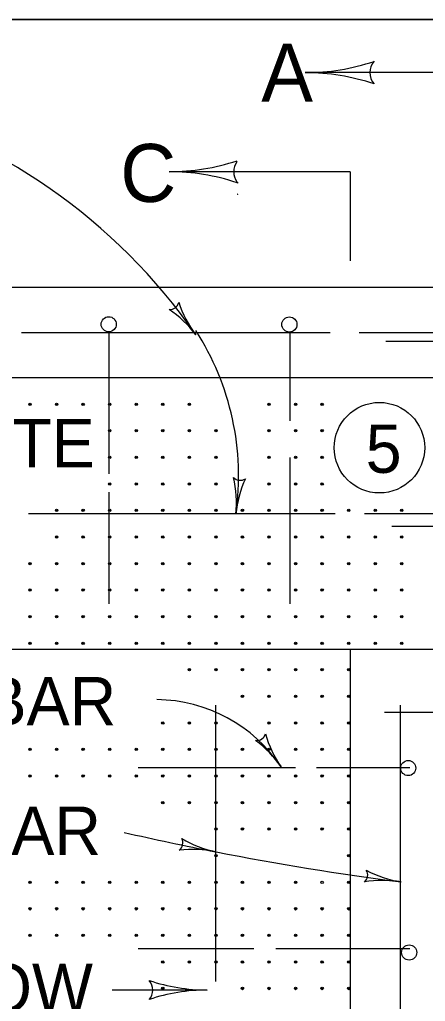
# Model space of a CAD drawing. Extents: x 1007 to 1035.5, y 1000.5 to 1021.5.
# Drawn here: x 1009.629 to 1011.31, y 1017.434 to 1021.5 of the extents above; entities that cross this region are included whole.
import ezdxf

# ---------------------------------------------------------------- set-up
doc = ezdxf.new("R2010")
doc.units = 0
for name, color, linetype in [('Level 1', 7, 'Continuous'), ('Level 10', 7, 'Continuous'), ('Level 11', 7, 'Continuous'), ('Level 2', 7, 'Continuous'), ('Level 4', 7, 'Continuous')]:
    doc.layers.add(name, color=color, linetype=linetype)

msp = doc.modelspace()

# ---------------------------------------------------------------- linework, layer by layer
at = {"layer": 'Level 1'}
for p, q in [((1011.5628, 1021.2804), (1010.8128, 1021.2804)), ((1010.5298, 1020.8702), (1010.2492, 1020.8702)), ((1010.9992, 1020.8702), (1010.5041, 1020.8702)), ((1010.9992, 1020.8702), (1010.9992, 1020.614)), ((1010.9992, 1020.614), (1010.9992, 1020.5006)), ((1007.9992, 1020.3921), (1014.999, 1020.3921)), ((1008.3742, 1020.0171), (1014.624, 1020.0171)), ((1007.9992, 1018.8921), (1010.9992, 1018.8921)), ((1010.9992, 1018.8921), (1010.9992, 1015.6416)), ((1010.9992, 1018.8921), (1014.999, 1018.8921)), ((1010.406, 1017.4807), (1010.013, 1017.4807))]:
    msp.add_line(p, q, dxfattribs=at)
msp.add_circle((1011.1197, 1019.727), 0.1875, dxfattribs=at)
for centre, radius, start, end in [((1010.8128, 1022.171), 0.8906, 270, 288.6688), ((1010.8128, 1022.171), 0.8906, 270, 288.6688), ((1011.1514, 1021.2803), 0.0713, 138.7746, 220.8913), ((1011.1514, 1021.2803), 0.0713, 138.7746, 220.8913), ((1010.8128, 1022.171), 0.8906, 269.9878, 270), ((1010.8128, 1022.171), 0.8906, 269.9878, 270), ((1010.8128, 1020.3898), 0.8906, 71.3472, 89.9939), ((1010.8128, 1020.3898), 0.8906, 71.3472, 89.9939), ((1008.379, 1018.8228), 2.409, 34.7151, 75.5938), ((1010.2492, 1021.7608), 0.8906, 270, 288.3688), ((1010.5878, 1020.87), 0.0713, 144.5587, 215.4548), ((1010.2492, 1021.7608), 0.8906, 269.9878, 270), ((1010.2492, 1019.9795), 0.8906, 71.6252, 89.9938), ((1010.5878, 1020.87), 0.0713, 215.4548, 220.9006), ((1010.2492, 1019.9795), 0.8906, 71.3472, 71.6252), ((1010.2492, 1021.6217), 0.8906, 288.3688, 288.6689), ((1010.2516, 1020.3368), 0.0375, 265.9286, 348.0453), ((1010.7328, 1020.4779), 0.4687, 198.5012, 217.1479), ((1009.9856, 1019.9116), 0.4687, 37.154, 55.8228), ((1009.4222, 1019.6092), 1.1143, 351.8817, 32.762), ((1009.9856, 1019.9116), 0.4687, 37.1418, 37.154), ((1010.543, 1019.6292), 0.0375, 223.079, 305.1957), ((1010.0588, 1019.4984), 0.4688, 354.3044, 12.9732), ((1010.543, 1019.6292), 0.0375, 223.079, 305.1957), ((1010.0588, 1019.4984), 0.4688, 354.3044, 12.9732), ((1010.9917, 1019.4053), 0.4688, 155.6516, 174.2983), ((1010.9917, 1019.4053), 0.4688, 155.6516, 174.2983), ((1010.0588, 1019.4984), 0.4688, 354.2922, 354.3044), ((1010.0588, 1019.4984), 0.4688, 354.2922, 354.3044), ((1010.1915, 1018.0579), 0.6256, 33.6593, 89.4375), ((1010.6113, 1018.5516), 0.0375, 263.2831, 345.3998), ((1011.0985, 1018.6702), 0.4688, 195.8557, 214.5024), ((1010.326, 1018.1391), 0.4688, 34.5085, 53.1773), ((1010.326, 1018.1391), 0.4688, 34.4963, 34.5085), ((1012.8006, 1030.1518), 12.3265, 257.16584, 258.96964), ((1010.2678, 1018.0899), 0.0375, 306.8397, 28.9564), ((1010.5391, 1018.5116), 0.4688, 239.4122, 258.059), ((1010.3452, 1017.5944), 0.4688, 78.0651, 96.7339), ((1010.3452, 1017.5944), 0.4688, 78.0529, 78.0651), ((1012.8006, 1030.1518), 12.3265, 258.97394, 262.58367), ((1011.0336, 1017.957), 0.0375, 309.5539, 31.6706), ((1011.2846, 1018.3911), 0.4688, 242.1265, 260.7732), ((1011.1344, 1017.4657), 0.4688, 80.7793, 99.4481), ((1011.1344, 1017.4657), 0.4688, 80.7671, 80.7793), ((1010.1208, 1017.4807), 0.06, 318.7746, 40.8913), ((1010.406, 1018.2307), 0.75, 251.3472, 269.9939), ((1010.406, 1016.7307), 0.75, 90, 108.6688), ((1010.406, 1016.7307), 0.75, 89.9878, 90)]:
    msp.add_arc(centre, radius, start, end, dxfattribs=at)
at = {"layer": 'Level 10'}
msp.add_line((1007, 1021.5), (1035.5, 1021.5), dxfattribs=at)
at = {"layer": 'Level 11'}
msp.add_lwpolyline([(1007, 1000.5), (1035.5, 1000.5), (1035.5, 1021.5), (1007, 1021.5)], close=True, dxfattribs=at)
msp.add_lwpolyline([(1007, 1000.5), (1035.5, 1000.5), (1035.5, 1021.5), (1007, 1021.5)], close=True, dxfattribs=at)
at = {"layer": 'Level 2'}
for p, q in [((1009.6372, 1020.2046), (1010.9151, 1020.2046)), ((1009.9992, 1020.2046), (1009.9992, 1019.6191)), ((1010.7492, 1020.2046), (1010.7492, 1019.8388)), ((1011.0363, 1020.2046), (1011.9367, 1020.2046)), ((1012.9271, 1020.1675), (1011.1469, 1020.1675)), ((1010.7492, 1019.6867), (1010.7492, 1019.0796)), ((1009.9992, 1019.5431), (1009.9992, 1019.0796)), ((1009.6665, 1019.4546), (1010.9371, 1019.4546)), ((1011.0583, 1019.4546), (1011.9367, 1019.4546)), ((1012.4758, 1019.4004), (1011.1707, 1019.4004)), ((1010.4413, 1018.6608), (1010.4413, 1017.5154)), ((1011.2054, 1018.6608), (1011.2054, 1015.8483)), ((1012.3813, 1018.63), (1011.1411, 1018.63)), ((1010.7724, 1018.4011), (1010.1202, 1018.4011)), ((1011.2452, 1018.4011), (1010.8592, 1018.4011)), ((1010.599, 1017.6511), (1010.1202, 1017.6511)), ((1011.2452, 1017.6511), (1010.6912, 1017.6511))]:
    msp.add_line(p, q, dxfattribs=at)
for centre in [(1009.9984, 1020.2381), (1010.7468, 1020.2374), (1011.2391, 1018.4001), (1011.243, 1017.6362)]:
    msp.add_circle(centre, 0.0313, dxfattribs=at)
at = {"layer": 'Level 4'}
for centre, radius in [((1009.6724, 1019.9071), 0.005), ((1009.6724, 1019.9071), 0.0025), ((1009.7824, 1019.9071), 0.005), ((1009.7824, 1019.9071), 0.0025), ((1009.8924, 1019.9071), 0.005), ((1009.8924, 1019.9071), 0.0025), ((1010.0024, 1019.9071), 0.005), ((1010.0024, 1019.9071), 0.0025), ((1010.1124, 1019.9071), 0.005), ((1010.1124, 1019.9071), 0.0025), ((1010.2224, 1019.9071), 0.005), ((1010.2224, 1019.9071), 0.0025), ((1010.3324, 1019.9071), 0.005), ((1010.3324, 1019.9071), 0.0025), ((1010.6624, 1019.9071), 0.005), ((1010.6624, 1019.9071), 0.0025), ((1010.7724, 1019.9071), 0.005), ((1010.7724, 1019.9071), 0.0025), ((1010.8824, 1019.9071), 0.005), ((1010.8824, 1019.9071), 0.0025), ((1010.0024, 1019.7971), 0.005), ((1010.0024, 1019.7971), 0.0025), ((1010.1124, 1019.7971), 0.005), ((1010.1124, 1019.7971), 0.0025), ((1010.2224, 1019.7971), 0.005), ((1010.2224, 1019.7971), 0.0025), ((1010.3324, 1019.7971), 0.005), ((1010.3324, 1019.7971), 0.0025), ((1010.4424, 1019.7971), 0.005), ((1010.4424, 1019.7971), 0.0025), ((1010.6624, 1019.7971), 0.005), ((1010.6624, 1019.7971), 0.0025), ((1010.7724, 1019.7971), 0.005), ((1010.7724, 1019.7971), 0.0025), ((1010.8824, 1019.7971), 0.005), ((1010.8824, 1019.7971), 0.0025), ((1010.0024, 1019.6871), 0.005), ((1010.0024, 1019.6871), 0.0025), ((1010.1124, 1019.6871), 0.005), ((1010.1124, 1019.6871), 0.0025), ((1010.2224, 1019.6871), 0.005), ((1010.2224, 1019.6871), 0.0025), ((1010.3324, 1019.6871), 0.005), ((1010.3324, 1019.6871), 0.0025), ((1010.4424, 1019.6871), 0.005), ((1010.4424, 1019.6871), 0.0025), ((1010.6624, 1019.6871), 0.005), ((1010.6624, 1019.6871), 0.0025), ((1010.7724, 1019.6871), 0.005), ((1010.7724, 1019.6871), 0.0025), ((1010.8824, 1019.6871), 0.005), ((1010.8824, 1019.6871), 0.0025), ((1010.0024, 1019.5771), 0.005), ((1010.0024, 1019.5771), 0.0025), ((1010.1124, 1019.5771), 0.005), ((1010.1124, 1019.5771), 0.0025), ((1010.2224, 1019.5771), 0.005), ((1010.2224, 1019.5771), 0.0025), ((1010.3324, 1019.5771), 0.005), ((1010.3324, 1019.5771), 0.0025), ((1010.4424, 1019.5771), 0.005), ((1010.4424, 1019.5771), 0.0025), ((1010.6624, 1019.5771), 0.005), ((1010.6624, 1019.5771), 0.0025), ((1010.7724, 1019.5771), 0.005), ((1010.7724, 1019.5771), 0.0025), ((1010.8824, 1019.5771), 0.005), ((1010.8824, 1019.5771), 0.0025), ((1009.7824, 1019.4671), 0.005), ((1009.7824, 1019.4671), 0.0025), ((1009.8924, 1019.4671), 0.005), ((1009.8924, 1019.4671), 0.0025), ((1010.0024, 1019.4671), 0.005), ((1010.0024, 1019.4671), 0.0025), ((1010.1124, 1019.4671), 0.005), ((1010.1124, 1019.4671), 0.0025), ((1010.2224, 1019.4671), 0.005), ((1010.2224, 1019.4671), 0.0025), ((1010.3324, 1019.4671), 0.005), ((1010.3324, 1019.4671), 0.0025), ((1010.4424, 1019.4671), 0.005), ((1010.4424, 1019.4671), 0.0025), ((1010.5524, 1019.4671), 0.005), ((1010.5524, 1019.4671), 0.0025), ((1010.6624, 1019.4671), 0.005), ((1010.6624, 1019.4671), 0.0025), ((1010.7724, 1019.4671), 0.005), ((1010.7724, 1019.4671), 0.0025), ((1010.8824, 1019.4671), 0.005), ((1010.8824, 1019.4671), 0.0025), ((1010.9924, 1019.4671), 0.005), ((1010.9924, 1019.4671), 0.0025), ((1011.1024, 1019.4671), 0.005), ((1011.1024, 1019.4671), 0.0025), ((1011.2124, 1019.4671), 0.005), ((1011.2124, 1019.4671), 0.0025), ((1009.7824, 1019.3571), 0.005), ((1009.7824, 1019.3571), 0.0025), ((1009.8924, 1019.3571), 0.005), ((1009.8924, 1019.3571), 0.0025), ((1010.0024, 1019.3571), 0.005), ((1010.0024, 1019.3571), 0.0025), ((1010.1124, 1019.3571), 0.005), ((1010.1124, 1019.3571), 0.0025), ((1010.2224, 1019.3571), 0.005), ((1010.2224, 1019.3571), 0.0025), ((1010.3324, 1019.3571), 0.005), ((1010.3324, 1019.3571), 0.0025), ((1010.4424, 1019.3571), 0.005), ((1010.4424, 1019.3571), 0.0025), ((1010.5524, 1019.3571), 0.005), ((1010.5524, 1019.3571), 0.0025), ((1010.6624, 1019.3571), 0.005), ((1010.6624, 1019.3571), 0.0025), ((1010.7724, 1019.3571), 0.005), ((1010.7724, 1019.3571), 0.0025), ((1010.8824, 1019.3571), 0.005), ((1010.8824, 1019.3571), 0.0025), ((1010.9924, 1019.3571), 0.005), ((1010.9924, 1019.3571), 0.0025), ((1011.1024, 1019.3571), 0.005), ((1011.1024, 1019.3571), 0.0025), ((1011.2124, 1019.3571), 0.005), ((1011.2124, 1019.3571), 0.0025), ((1009.6724, 1019.2471), 0.005), ((1009.6724, 1019.2471), 0.0025), ((1009.7824, 1019.2471), 0.005), ((1009.7824, 1019.2471), 0.0025), ((1009.8924, 1019.2471), 0.005), ((1009.8924, 1019.2471), 0.0025), ((1010.0024, 1019.2471), 0.005), ((1010.0024, 1019.2471), 0.0025), ((1010.1124, 1019.2471), 0.005), ((1010.1124, 1019.2471), 0.0025), ((1010.2224, 1019.2471), 0.005), ((1010.2224, 1019.2471), 0.0025), ((1010.3324, 1019.2471), 0.005), ((1010.3324, 1019.2471), 0.0025), ((1010.4424, 1019.2471), 0.005), ((1010.4424, 1019.2471), 0.0025), ((1010.5524, 1019.2471), 0.005), ((1010.5524, 1019.2471), 0.0025), ((1010.6624, 1019.2471), 0.005), ((1010.6624, 1019.2471), 0.0025), ((1010.7724, 1019.2471), 0.005), ((1010.7724, 1019.2471), 0.0025), ((1010.8824, 1019.2471), 0.005), ((1010.8824, 1019.2471), 0.0025), ((1010.9924, 1019.2471), 0.005), ((1010.9924, 1019.2471), 0.0025), ((1011.1024, 1019.2471), 0.005), ((1011.1024, 1019.2471), 0.0025), ((1011.2124, 1019.2471), 0.005), ((1011.2124, 1019.2471), 0.0025), ((1009.6724, 1019.1371), 0.005), ((1009.7824, 1019.1371), 0.005), ((1009.8924, 1019.1371), 0.005), ((1010.0024, 1019.1371), 0.005), ((1010.1124, 1019.1371), 0.005), ((1010.2224, 1019.1371), 0.005), ((1010.3324, 1019.1371), 0.005), ((1010.4424, 1019.1371), 0.005), ((1010.5524, 1019.1371), 0.005), ((1010.6624, 1019.1371), 0.005), ((1010.7724, 1019.1371), 0.005), ((1010.8824, 1019.1371), 0.005), ((1010.9924, 1019.1371), 0.005), ((1011.1024, 1019.1371), 0.005), ((1011.2124, 1019.1371), 0.005), ((1009.6724, 1019.1371), 0.0025), ((1009.7824, 1019.1371), 0.0025), ((1009.8924, 1019.1371), 0.0025), ((1010.0024, 1019.1371), 0.0025), ((1010.1124, 1019.1371), 0.0025), ((1010.2224, 1019.1371), 0.0025), ((1010.3324, 1019.1371), 0.0025), ((1010.4424, 1019.1371), 0.0025), ((1010.5524, 1019.1371), 0.0025), ((1010.6624, 1019.1371), 0.0025), ((1010.7724, 1019.1371), 0.0025), ((1010.8824, 1019.1371), 0.0025), ((1010.9924, 1019.1371), 0.0025), ((1011.1024, 1019.1371), 0.0025), ((1011.2124, 1019.1371), 0.0025), ((1009.6724, 1019.0271), 0.005), ((1009.6724, 1019.0271), 0.0025), ((1009.7824, 1019.0271), 0.005), ((1009.7824, 1019.0271), 0.0025), ((1009.8924, 1019.0271), 0.005), ((1009.8924, 1019.0271), 0.0025), ((1010.0024, 1019.0271), 0.005), ((1010.0024, 1019.0271), 0.0025), ((1010.1124, 1019.0271), 0.005), ((1010.1124, 1019.0271), 0.0025), ((1010.2224, 1019.0271), 0.005), ((1010.2224, 1019.0271), 0.0025), ((1010.3324, 1019.0271), 0.005), ((1010.3324, 1019.0271), 0.0025), ((1010.4424, 1019.0271), 0.005), ((1010.4424, 1019.0271), 0.0025), ((1010.5524, 1019.0271), 0.005), ((1010.5524, 1019.0271), 0.0025), ((1010.6624, 1019.0271), 0.005), ((1010.6624, 1019.0271), 0.0025), ((1010.7724, 1019.0271), 0.005), ((1010.7724, 1019.0271), 0.0025), ((1010.8824, 1019.0271), 0.005), ((1010.8824, 1019.0271), 0.0025), ((1010.9924, 1019.0271), 0.005), ((1010.9924, 1019.0271), 0.0025), ((1011.1024, 1019.0271), 0.005), ((1011.1024, 1019.0271), 0.0025), ((1011.2124, 1019.0271), 0.005), ((1011.2124, 1019.0271), 0.0025), ((1009.6724, 1018.9171), 0.005), ((1009.6724, 1018.9171), 0.0025), ((1009.7824, 1018.9171), 0.005), ((1009.7824, 1018.9171), 0.0025), ((1009.8924, 1018.9171), 0.005), ((1009.8924, 1018.9171), 0.0025), ((1010.0024, 1018.9171), 0.005), ((1010.0024, 1018.9171), 0.0025), ((1010.1124, 1018.9171), 0.005), ((1010.1124, 1018.9171), 0.0025), ((1010.2224, 1018.9171), 0.005), ((1010.2224, 1018.9171), 0.0025), ((1010.3324, 1018.9171), 0.005), ((1010.3324, 1018.9171), 0.0025), ((1010.4424, 1018.9171), 0.005), ((1010.4424, 1018.9171), 0.0025), ((1010.5524, 1018.9171), 0.005), ((1010.5524, 1018.9171), 0.0025), ((1010.6624, 1018.9171), 0.005), ((1010.6624, 1018.9171), 0.0025), ((1010.7724, 1018.9171), 0.005), ((1010.7724, 1018.9171), 0.0025), ((1010.8824, 1018.9171), 0.005), ((1010.8824, 1018.9171), 0.0025), ((1010.9924, 1018.9171), 0.005), ((1010.9924, 1018.9171), 0.0025), ((1011.1024, 1018.9171), 0.005), ((1011.1024, 1018.9171), 0.0025), ((1011.2124, 1018.9171), 0.005), ((1011.2124, 1018.9171), 0.0025), ((1010.3324, 1018.8071), 0.005), ((1010.3324, 1018.8071), 0.0025), ((1010.4424, 1018.8071), 0.005), ((1010.4424, 1018.8071), 0.0025), ((1010.5524, 1018.8071), 0.005), ((1010.5524, 1018.8071), 0.0025), ((1010.6624, 1018.8071), 0.005), ((1010.6624, 1018.8071), 0.0025), ((1010.7724, 1018.8071), 0.005), ((1010.7724, 1018.8071), 0.0025), ((1010.8824, 1018.8071), 0.005), ((1010.8824, 1018.8071), 0.0025), ((1010.9924, 1018.8071), 0.005), ((1010.9924, 1018.8071), 0.0025), ((1010.5524, 1018.6971), 0.005), ((1010.5524, 1018.6971), 0.0025), ((1010.6624, 1018.6971), 0.005), ((1010.6624, 1018.6971), 0.0025), ((1010.7724, 1018.6971), 0.005), ((1010.7724, 1018.6971), 0.0025), ((1010.8824, 1018.6971), 0.005), ((1010.8824, 1018.6971), 0.0025), ((1010.9924, 1018.6971), 0.005), ((1010.9924, 1018.6971), 0.0025), ((1010.2224, 1018.5871), 0.005), ((1010.2224, 1018.5871), 0.0025), ((1010.3324, 1018.5871), 0.005), ((1010.3324, 1018.5871), 0.0025), ((1010.4424, 1018.5871), 0.005), ((1010.4424, 1018.5871), 0.0025), ((1010.6624, 1018.5871), 0.005), ((1010.6624, 1018.5871), 0.0025), ((1010.7724, 1018.5871), 0.005), ((1010.7724, 1018.5871), 0.0025), ((1010.8824, 1018.5871), 0.005), ((1010.8824, 1018.5871), 0.0025), ((1010.9924, 1018.5871), 0.005), ((1010.9924, 1018.5871), 0.0025), ((1009.6724, 1018.4771), 0.005), ((1009.6724, 1018.4771), 0.0025), ((1009.7824, 1018.4771), 0.005), ((1009.7824, 1018.4771), 0.0025), ((1009.8924, 1018.4771), 0.005), ((1009.8924, 1018.4771), 0.0025), ((1010.0024, 1018.4771), 0.005), ((1010.0024, 1018.4771), 0.0025), ((1010.1124, 1018.4771), 0.005), ((1010.1124, 1018.4771), 0.0025), ((1010.2224, 1018.4771), 0.005), ((1010.2224, 1018.4771), 0.0025), ((1010.3324, 1018.4771), 0.005), ((1010.3324, 1018.4771), 0.0025), ((1010.4424, 1018.4771), 0.005), ((1010.4424, 1018.4771), 0.0025), ((1010.5524, 1018.4771), 0.005), ((1010.5524, 1018.4771), 0.0025), ((1010.6624, 1018.4771), 0.005), ((1010.6624, 1018.4771), 0.0025), ((1010.7724, 1018.4771), 0.005), ((1010.7724, 1018.4771), 0.0025), ((1010.8824, 1018.4771), 0.005), ((1010.8824, 1018.4771), 0.0025), ((1010.9924, 1018.4771), 0.005), ((1010.9924, 1018.4771), 0.0025), ((1009.6724, 1018.3671), 0.005), ((1009.6724, 1018.3671), 0.0025), ((1009.7824, 1018.3671), 0.005), ((1009.7824, 1018.3671), 0.0025), ((1009.8924, 1018.3671), 0.005), ((1009.8924, 1018.3671), 0.0025), ((1010.0024, 1018.3671), 0.005), ((1010.0024, 1018.3671), 0.0025), ((1010.1124, 1018.3671), 0.005), ((1010.1124, 1018.3671), 0.0025), ((1010.2224, 1018.3671), 0.005), ((1010.2224, 1018.3671), 0.0025), ((1010.3324, 1018.3671), 0.005), ((1010.3324, 1018.3671), 0.0025), ((1010.4424, 1018.3671), 0.005), ((1010.4424, 1018.3671), 0.0025), ((1010.5524, 1018.3671), 0.005), ((1010.5524, 1018.3671), 0.0025), ((1010.6624, 1018.3671), 0.005), ((1010.6624, 1018.3671), 0.0025), ((1010.7724, 1018.3671), 0.005), ((1010.7724, 1018.3671), 0.0025), ((1010.8824, 1018.3671), 0.005), ((1010.8824, 1018.3671), 0.0025), ((1010.9924, 1018.3671), 0.005), ((1010.9924, 1018.3671), 0.0025), ((1010.2224, 1018.2571), 0.005), ((1010.2224, 1018.2571), 0.0025), ((1010.3324, 1018.2571), 0.005), ((1010.3324, 1018.2571), 0.0025), ((1010.4424, 1018.2571), 0.005), ((1010.4424, 1018.2571), 0.0025), ((1010.5524, 1018.2571), 0.005), ((1010.5524, 1018.2571), 0.0025), ((1010.6624, 1018.2571), 0.005), ((1010.6624, 1018.2571), 0.0025), ((1010.7724, 1018.2571), 0.005), ((1010.7724, 1018.2571), 0.0025), ((1010.8824, 1018.2571), 0.005), ((1010.8824, 1018.2571), 0.0025), ((1010.9924, 1018.2571), 0.005), ((1010.9924, 1018.2571), 0.0025), ((1010.4424, 1018.1471), 0.005), ((1010.4424, 1018.1471), 0.0025), ((1010.5524, 1018.1471), 0.005), ((1010.5524, 1018.1471), 0.0025), ((1010.6624, 1018.1471), 0.005), ((1010.6624, 1018.1471), 0.0025), ((1010.7724, 1018.1471), 0.005), ((1010.7724, 1018.1471), 0.0025), ((1010.8824, 1018.1471), 0.005), ((1010.8824, 1018.1471), 0.0025), ((1010.9924, 1018.1471), 0.005), ((1010.9924, 1018.1471), 0.0025), ((1010.4424, 1018.0371), 0.005), ((1010.4424, 1018.0371), 0.0025), ((1010.9924, 1018.0371), 0.005), ((1010.9924, 1018.0371), 0.0025), ((1009.6724, 1017.9271), 0.005), ((1009.6724, 1017.9271), 0.0025), ((1009.7824, 1017.9271), 0.005), ((1009.7824, 1017.9271), 0.0025), ((1009.8924, 1017.9271), 0.005), ((1009.8924, 1017.9271), 0.0025), ((1010.0024, 1017.9271), 0.005), ((1010.0024, 1017.9271), 0.0025), ((1010.1124, 1017.9271), 0.005), ((1010.1124, 1017.9271), 0.0025), ((1010.2224, 1017.9271), 0.005), ((1010.2224, 1017.9271), 0.0025), ((1010.3324, 1017.9271), 0.005), ((1010.3324, 1017.9271), 0.0025), ((1010.4424, 1017.9271), 0.005), ((1010.4424, 1017.9271), 0.0025), ((1010.5524, 1017.9271), 0.005), ((1010.5524, 1017.9271), 0.0025), ((1010.6624, 1017.9271), 0.005), ((1010.6624, 1017.9271), 0.0025), ((1010.7724, 1017.9271), 0.005), ((1010.7724, 1017.9271), 0.0025), ((1010.8824, 1017.9271), 0.005), ((1010.9924, 1017.9271), 0.005), ((1010.9924, 1017.9271), 0.0025), ((1009.6724, 1017.8171), 0.005), ((1009.6724, 1017.8171), 0.0025), ((1009.7824, 1017.8171), 0.005), ((1009.7824, 1017.8171), 0.0025), ((1009.8924, 1017.8171), 0.005), ((1009.8924, 1017.8171), 0.0025), ((1010.0024, 1017.8171), 0.005), ((1010.0024, 1017.8171), 0.0025), ((1010.1124, 1017.8171), 0.005), ((1010.1124, 1017.8171), 0.0025), ((1010.2224, 1017.8171), 0.005), ((1010.2224, 1017.8171), 0.0025), ((1010.3324, 1017.8171), 0.005), ((1010.3324, 1017.8171), 0.0025), ((1010.4424, 1017.8171), 0.005), ((1010.4424, 1017.8171), 0.0025), ((1010.5524, 1017.8171), 0.005), ((1010.5524, 1017.8171), 0.0025), ((1010.6624, 1017.8171), 0.005), ((1010.6624, 1017.8171), 0.0025), ((1010.7724, 1017.8171), 0.005), ((1010.7724, 1017.8171), 0.0025), ((1010.8824, 1017.8171), 0.005), ((1010.8824, 1017.8171), 0.0025), ((1010.9924, 1017.8171), 0.005), ((1010.9924, 1017.8171), 0.0025), ((1009.6724, 1017.7071), 0.005), ((1009.6724, 1017.7071), 0.0025), ((1009.7824, 1017.7071), 0.005), ((1009.7824, 1017.7071), 0.0025), ((1009.8924, 1017.7071), 0.005), ((1009.8924, 1017.7071), 0.0025), ((1010.0024, 1017.7071), 0.005), ((1010.0024, 1017.7071), 0.0025), ((1010.1124, 1017.7071), 0.005), ((1010.1124, 1017.7071), 0.0025), ((1010.2224, 1017.7071), 0.005), ((1010.2224, 1017.7071), 0.0025), ((1010.3324, 1017.7071), 0.005), ((1010.3324, 1017.7071), 0.0025), ((1010.4424, 1017.7071), 0.005), ((1010.4424, 1017.7071), 0.0025), ((1010.5524, 1017.7071), 0.005), ((1010.5524, 1017.7071), 0.0025), ((1010.6624, 1017.7071), 0.005), ((1010.6624, 1017.7071), 0.0025), ((1010.7724, 1017.7071), 0.005), ((1010.7724, 1017.7071), 0.0025), ((1010.8824, 1017.7071), 0.005), ((1010.8824, 1017.7071), 0.0025), ((1010.9924, 1017.7071), 0.005), ((1010.9924, 1017.7071), 0.0025), ((1010.2224, 1017.5971), 0.005), ((1010.2224, 1017.5971), 0.0025), ((1010.3324, 1017.5971), 0.005), ((1010.3324, 1017.5971), 0.0025), ((1010.4424, 1017.5971), 0.005), ((1010.4424, 1017.5971), 0.0025), ((1010.5524, 1017.5971), 0.005), ((1010.5524, 1017.5971), 0.0025), ((1010.6624, 1017.5971), 0.005), ((1010.6624, 1017.5971), 0.0025), ((1010.7724, 1017.5971), 0.005), ((1010.7724, 1017.5971), 0.0025), ((1010.8824, 1017.5971), 0.005), ((1010.8824, 1017.5971), 0.0025), ((1010.9924, 1017.5971), 0.005), ((1010.9924, 1017.5971), 0.0025), ((1010.2224, 1017.4871), 0.005), ((1010.2224, 1017.4871), 0.0025), ((1010.5524, 1017.4871), 0.005), ((1010.5524, 1017.4871), 0.0025), ((1010.6624, 1017.4871), 0.005), ((1010.6624, 1017.4871), 0.0025), ((1010.7724, 1017.4871), 0.005), ((1010.7724, 1017.4871), 0.0025), ((1010.8824, 1017.4871), 0.005), ((1010.8824, 1017.4871), 0.0025), ((1010.9924, 1017.4871), 0.005), ((1010.9924, 1017.4871), 0.0025)]:
    msp.add_circle(centre, radius, dxfattribs=at)

# ---------------------------------------------------------------- texts
at = {"layer": 'Level 1'}
for s, height, p in [('A', 0.24, (1010.6303, 1021.1604)), ('C', 0.24, (1010.0461, 1020.745)), ('CONCRETE ', 0.2, (1008.4403, 1019.6453)), ('5', 0.2, (1011.0629, 1019.6228)), ('A BAR', 0.2, (1009.2269, 1018.5772)), ('B BAR', 0.2, (1009.1638, 1018.0405)), ('WATER FLOW', 0.2, (1008.1203, 1017.3897))]:
    msp.add_text(s, height=height, dxfattribs=at).set_placement(p)

doc.saveas('drawing.dxf')
